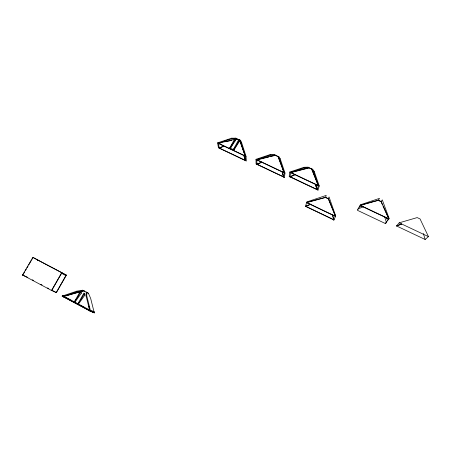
<?xml version="1.0" encoding="UTF-8"?>
<svg xmlns="http://www.w3.org/2000/svg" width="451" height="451" viewBox="0 0 451 451"><rect width="100%" height="100%" fill="white"/><g stroke="black" fill="none" stroke-linecap="round" stroke-linejoin="round"><path stroke-width="0.68" d="M87.37 309.166L94.293 312.859L94.067 311.968L94.609 312.255L94.276 312.853L90.595 311.291L86.733 295.771L86.874 292.462L86.254 292.13L86.079 295.969L89.783 310.857L92.895 312.177M275.302 155.37L274.518 154.546L270.132 154.592L256.005 159.31L256.083 163.989L284.457 177.44M283.386 170.901L278.025 156.396L275.319 155.127L270.352 155.172L256.822 159.699L256.884 164.373L258.88 163.702M282.14 172.586L283.634 177.051L284.141 172.62L279.552 158.915L278.025 156.396L278.859 156.553L280.178 158.724L284.97 173.009L284.44 177.435M291.267 176.448L289.987 176.877L290.636 172.44L304.256 167.879L309.008 167.733L312.639 169.198L314.229 171.481L319.24 185.942L317.978 190.125M234.886 139.325L235.089 138.141L235.664 138.412L235.259 140.785L230.354 148.272L229.773 148.001L235.089 138.141M238.782 142.443L239.21 140.081L238.63 139.81L233.319 149.681L233.9 149.952L238.782 142.443L238.207 142.172M317.994 190.13L289.176 176.493L289.807 172.045L304.025 167.287L308.225 167.163L308.952 167.964L311.759 169.024L313.592 171.673L318.395 185.547L317.154 189.736L315.373 184.572M305.49 206.665L306.708 201.958L326.214 195.401L325.47 197.504L306.533 202.634L335.476 216.463L328.599 199.517M328.334 198.863L329.044 196.957L335.685 216.001L333.701 220.37M386.315 222.213L385.588 223.64L386.315 222.213L384.759 216.982M233.9 149.952L239.21 140.081M235.664 138.412L230.354 148.272M90.595 311.291L90.939 310.683L90.386 310.389L90.595 311.291L62.131 296.104L62.486 295.512L63.704 296.053M80.971 291.481L74.939 302.153L81.4 293.105L80.971 291.481L80.391 291.177L74.359 301.843L76.027 299.605M84.517 293.359L78.491 304.047L84.935 294.977L84.517 293.359L83.937 293.054L77.91 303.737L79.573 301.493M357.835 209.388L360.434 204.788L379.533 198.355L378.214 200.391M56.2 292.541L66.19 275.076M51.183 290.264L56.398 292.626L66.376 275.183L61.415 272.432M51.51 290.455L61.753 272.607M37.596 260.701L37.912 260.165L66.376 275.183M22.55 275.009L32.867 257.374L61.95 272.714L51.718 290.551L22.55 275.009L27.849 277.416M22.781 275.116L24.563 272.077M25.273 270.859L26.338 269.038M27.049 267.821L28.114 266M28.825 264.788L31.311 260.531M32.021 259.319L32.731 258.102M233.319 149.681L235.202 146.789M229.773 148.001L232.04 144.545M386.022 222.591L389.179 218.577L382.29 199.883L381.061 201.727L378.784 200.656M399.321 222.698L396.39 226.064L401.559 224.085M401.638 223.995L396.497 225.94L425.146 239.487L428.45 236.623L420.067 218.949L417.169 217.596L399.208 222.822L428.45 236.623M223.702 146.028L219.214 147.962L245.502 160.432L243.929 155.2M237.051 139.088L236.206 138.248L231.617 138.186L217.596 142.86L218.476 147.838L246.325 161.052L246.02 156.311L241.482 142.245L240.462 140.216C233.257 136.236 225.477 141.259 218.397 143.238L219.259 148.21L223.098 146.552M261.946 162.01L256.884 164.141L283.656 176.831M256.884 164.373L261.941 162.247M295.18 174.537L290.021 176.657L317.216 189.527L315.627 184.211M289.987 176.877L294.497 175.027M310.824 204.117L305.615 206.186L333.977 219.767L332.381 214.434M310.113 204.574L305.564 206.383L333.892 219.947L332.697 215.95M363.331 206.846L358.128 208.875L357.412 210.296L385.588 223.64M84.213 291.047L84.827 291.369L82.64 290.218L76.822 291.171L62.142 296.11L65.801 297.722M66.59 298.139L62.943 296.538L76.997 291.808L83.593 290.726L88.419 293.268L90.662 298.399L94.276 312.853M359.086 207.178L362.333 206.079M219.259 148.21L221.238 147.55M86.079 295.969L86.733 295.771M239.819 141.721L239.684 140.081L240.857 142.431L241.482 142.245M279.552 158.915L280.178 158.724M313.592 171.673L314.229 171.481M62.943 296.538L83.593 290.726L82.64 290.218M65.823 295.884L83.79 290.827M377.543 200.577L360.061 205.442L388.824 219.023L383.074 206.208M290.636 172.44L309.008 167.733M308.275 168.138L290.602 172.665L318.333 185.761M256.822 159.699L275.319 155.127M257.487 159.772L268.706 156.999M270.025 156.672L274.642 155.533M218.397 143.238L237.023 138.829M220.438 143.023L218.442 143.491L245.226 156.17M225.754 141.766L231.735 140.346M235.056 139.562L236.386 139.246M89.557 309.95L63.912 296.268M90.386 310.389L94.609 312.255M67.199 298.404L70.863 300.36M275.843 155.623L278.008 156.638M237.581 139.342L239.701 140.34M234.683 140.515L235.259 140.785M289.796 172.04L319.24 185.942M255.993 159.304L284.97 173.009M256.828 159.936L284.119 172.846M229.762 147.922L233.894 149.873M217.585 142.854L246.02 156.311M325.47 197.504L327.764 198.592M86.254 292.13L88.419 293.268M80.825 292.8L81.4 293.105M84.354 294.666L84.935 294.977M91.981 310.863L93.261 311.54M62.486 295.512L63.044 295.811M32.382 279.817L33.616 280.477M40.793 284.322L42.022 284.976M47.569 287.935L48.804 288.595M52.502 290.568L56.398 292.626M75.554 302.886L77.589 303.951M80.644 305.581L81.868 306.229M82.285 306.471L84.314 307.537M63.163 296.634L89.974 310.942M32.867 257.374L38.425 260.436M61.635 273.272L65.88 275.623M381.349 202.364L382.499 204.929M311.759 169.024L318.395 185.547M311.957 169.886L317.825 184.493M304.025 167.287L304.256 167.879M278.025 156.396L284.141 172.62M270.132 154.592L270.352 155.172M386.344 217.337L387.556 220.635M231.617 138.186L231.82 138.761M239.684 140.081L245.209 155.928L245.513 160.669L243.811 155.375M239.932 141L243.844 152.213M240.857 142.431L245.209 155.928M243.94 155.443L245.513 160.669M315.57 184.425L317.154 189.736M282.072 171.555L283.634 177.051M423.388 233.567L425.146 239.487M76.822 291.171L76.997 291.808M88.903 306.178L89.783 310.857M378.344 200.188L360.174 205.244L388.971 218.842L381.196 201.524L378.344 200.188M325.543 197.296L306.584 202.431L335.561 216.271L328.413 198.66L325.543 197.296"/></g></svg>
